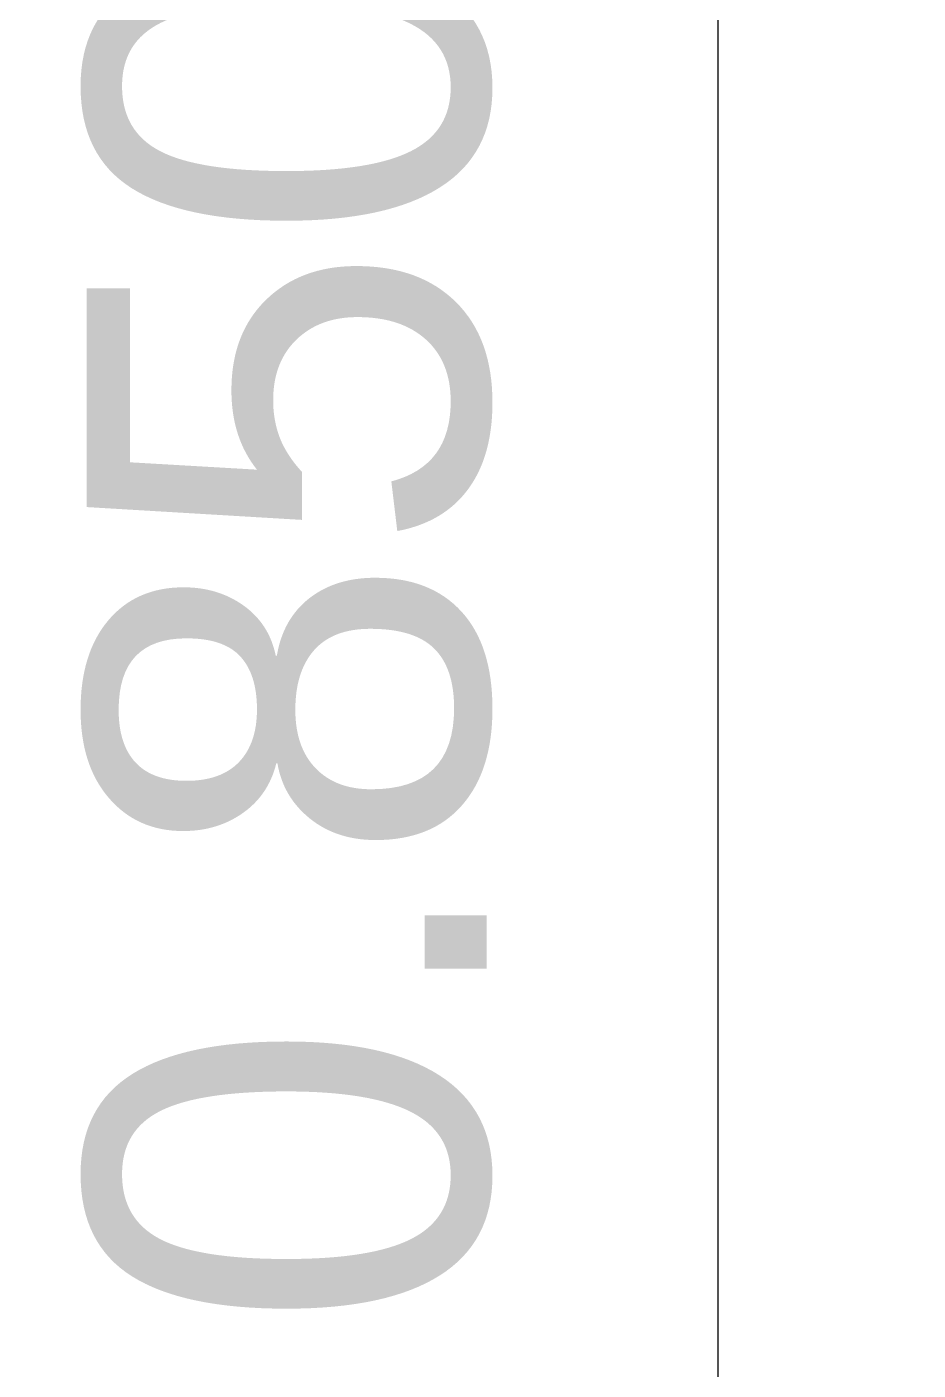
# Model space of a CAD drawing. Header units: inches. Extents: x -11.3 to 47.2, y -1.9 to 32.
# Drawn here: x 30.2943 to 30.4947, y 18.5088 to 18.8109 of the extents above; entities that cross this region are included whole.
import ezdxf

# ---------------------------------------------------------------- set-up
doc = ezdxf.new("R2010")
doc.units = ezdxf.units.IN
doc.header["$MEASUREMENT"] = 0
doc.layers.add('FOUNDATION$0$S-ANNO-TEXT', color=130, linetype='Continuous', lineweight=13)
doc.styles.add('AXES-ROOF$0$DMA-TXT-DIM', font='sanss___.ttf', dxfattribs={"height": 0.0018})
doc.dimstyles.new('AXES-ROOF$0$DMA-DIM', dxfattribs={"dimtxt": 0.0018, "dimasz": 0.0018, "dimexe": 0, "dimexo": 0, "dimgap": 0.001, "dimtad": 1, "dimdec": 3, "dimlfac": -1, "dimrnd": 0.001, "dimzin": 1, "dimdsep": 46, "dimtxsty": 'AXES-ROOF$0$DMA-TXT-DIM', "dimblk": 'AXES-ROOF$0$_Oblique', "dimcen": 0.003, "dimclrd": 256, "dimclre": 256, "dimclrt": 2, "dimadec": 3, "dimazin": 0, "dimtfac": 1, "dimtdec": 3, "dimtofl": 0, "dimtmove": 0, "dimatfit": 3, "dimfxl": 0.05, "dimtolj": 1, "dimtzin": 0, "dimlwe": -1, "dimarcsym": 0})

# ---------------------------------------------------------------- blocks, each defined once
blk = doc.blocks.new('AXES-ROOF$0$_Oblique')
at = {"color": 0, "linetype": 'ByBlock', "lineweight": -2}
blk.add_line((0.5, 0.5), (-0.5, -0.5), dxfattribs=at)
blk = doc.blocks.new('*D195')
at = {"layer": 'Defpoints', "color": 0, "transparency": 16777216}
for p in [(30.44971, 19.1), (30.44971, 19.1), (30.44971, 18.25)]:
    blk.add_point(p, dxfattribs=at)
at = {"layer": 'FOUNDATION$0$S-ANNO-TEXT', "lineweight": -2, "transparency": 16777216}
blk.add_line((30.44971, 18.25), (30.44971, 19.1), dxfattribs=at)
at = {"layer": 'FOUNDATION$0$S-ANNO-TEXT', "lineweight": -2, "transparency": 16777216, "xscale": 0.09, "yscale": 0.09, "zscale": 0.09}
for p, rotation in [((30.44971, 19.1), 90), ((30.44971, 18.25), 270)]:
    blk.add_blockref('AXES-ROOF$0$_Oblique', p, dxfattribs=dict(at, rotation=rotation))
at = {"layer": 'FOUNDATION$0$S-ANNO-TEXT', "transparency": 16777216, "insert": (30.35335, 18.675), "char_height": 0.09, "attachment_point": 5, "rotation": 90, "style": 'AXES-ROOF$0$DMA-TXT-DIM'}
blk.add_mtext('\\A1;0.850', dxfattribs=at)

msp = doc.modelspace()

# ---------------------------------------------------------------- dimensions: what is measured, and where the dimension line sits
at = {"layer": 'FOUNDATION$0$S-ANNO-TEXT'}
dim = msp.add_linear_dim(base=(30.44971, 19.1), p1=(30.44971, 18.25), p2=(30.44971, 19.1), angle=90, dimstyle='AXES-ROOF$0$DMA-DIM', override={"dimscale": 0, "dimclrt": 256, "dimtix": 1, "dimtofl": 1, "dimtmove": 1, "dimatfit": 0}, dxfattribs=at)
dim.commit()
dim.dimension.update_dxf_attribs({"geometry": '*D195', "text_midpoint": (30.35335, 18.675)})

doc.saveas('drawing.dxf')
